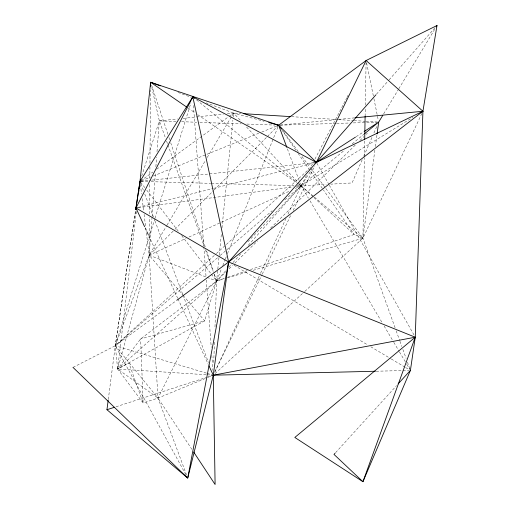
<?xml version="1.0" encoding="UTF-8"?>
<svg xmlns="http://www.w3.org/2000/svg" width="510" height="510" viewBox="0 0 510 510"><rect width="100%" height="100%" fill="white"/><g stroke="black" fill="none" stroke-linecap="round" stroke-linejoin="round"><path stroke-width="0.38" stroke-dasharray="2.55 1.91" d="M186.615 475.122L158.017 398.074L149.169 255.204L149.487 217.126M149.519 213.958L149.774 183.81M149.819 178.258L149.914 167.152M149.946 163.187L150.558 90.2M395.116 327.809L362.922 238.183L364.369 157.711M364.382 156.914L364.682 140.186M365.115 116.286L365.243 109.114M365.319 105.13L366.091 62.105M213.722 362.54L214.455 341.961M214.984 326.929L216.61 281.029L217.732 269.937M205.281 378.509L158.017 398.074L143.125 402.976L117.644 369.017L149.169 255.204L152.044 217.279M152.101 216.489L155.397 173.037M155.875 166.713L156.589 157.233M157.01 151.706L159.343 120.889L151.674 86.904M217.808 269.14L219.172 255.676M219.255 254.879L221.34 234.281M221.977 227.944L232.885 120.188M233.21 117.019L233.612 113.061L206.193 102.886M136.431 211.344L117.644 369.017L158.017 398.074L191.83 449.265M108.292 399.451L115.279 345.742L135.717 209.572M304.821 291.376L362.922 238.183L374.933 149.749M375.366 146.593L376.973 134.748M206.161 374.742L117.644 369.017L115.279 345.742L135.622 210.483M221.015 269.949L216.61 281.029L204.676 320.847L117.644 369.017L140.645 338.927L216.61 281.029L225.707 272.104M73 367.391L115.279 345.742L154.759 219M154.995 218.242L190.931 102.892M141.691 176.097L159.343 120.889L177.518 118.977M185.812 474.6L115.279 345.742L149.169 255.204L166.623 225.822M222.781 265.519L225.133 259.615M225.426 258.876L226.306 256.657M227.479 253.706L278.626 125.224L267.979 135.915M362.202 159.77L352.053 182.943L330.888 184.142M363.783 156.149L372.032 137.324M373.932 132.976L377.419 125.007M214.952 371.586L260.208 274.004M260.546 273.284L286.021 218.35M288.035 214.015L301.104 185.825L306.95 174.56M253.183 270.313L362.922 238.183L421.904 113.405M214.665 372.332L261.891 274.877M262.236 274.163L291.057 214.684M293.142 210.388L314.67 165.96M225.586 270.912L216.61 281.029L158.017 398.074L115.279 345.742L215.838 254.056M311.336 166.113L313.522 161.887M314.989 159.075L346.762 97.824M347.125 97.123L348.222 95.013M167.031 225.139L205.192 160.899M207.219 157.482L231.578 116.478M231.986 115.795L233.612 113.061L240.745 113.507M383.616 113.947L398.399 89.454M398.807 88.772L435.355 28.222M248.293 245.329L301.104 185.825L312.158 168.893M376.437 94.235L388.55 80.491M389.079 79.891L435.419 27.291M228.754 267.342L232.452 263.179M232.981 262.58L240.898 253.655M335.606 452.65L396.519 385.662M247.828 241.81L301.104 185.825L344.824 149.921M183.6 295.927L149.169 255.204L174.388 229.882M174.949 229.322L213.62 190.498M214.181 189.93L267.418 136.476M229.117 268.757L232.528 265.417M234.804 263.185L257.556 240.879M270.631 228.053L355.374 144.974M359.92 140.511L363.904 136.61M366.18 134.379L367.315 133.263M215.035 373.588L304.234 291.911M216.431 253.521L309.347 168.81M224.126 278.485L216.61 281.029L117.644 369.017L128.915 363.05L143.125 402.976L140.645 338.927L204.676 320.847L184.116 296.539M206.442 373.142L115.279 345.742L219.657 255.918M220.256 255.395L226.293 250.206M226.893 249.683L272.149 210.745M284.816 199.844L301.104 185.825L412.768 117.472M352.212 143.858L363.911 134.251M115.279 345.742L176.103 300.798M140.639 180.922L152.821 172.029M156.666 169.218L228.48 116.803M229.124 116.337L233.612 113.061L264.129 121.303M356.158 136.68L363.451 131.962M145.854 228.505L149.169 255.204L186.067 238.355M188.961 237.035L220.798 222.5M221.518 222.169L290.254 190.778M295.322 188.47L301.104 185.825L326.19 184.41M208.188 377.304L213.276 375.201M141.474 180.789L150.322 177.206M153.274 176.014L258.717 133.288M261.668 132.09L276.414 126.117M227.887 277.21L247.439 270.593M250.448 269.573L354.22 234.46L362.922 238.183L325.775 188.4M115.999 406.782L205.734 377.649M206.493 377.4L212.523 375.443M206.971 277.338L216.61 281.029L224.228 278.798M227.275 277.905L248.612 271.651M138.267 207.411L213.072 188.502M213.843 188.305L313.318 163.155M138.312 207.678L293.244 186.883M296.387 186.456L301.104 185.825L313.835 196.605M140.792 181.305L151.075 180.196M151.865 180.113L314.032 162.633M183.045 118.39L223.342 114.144M227.288 113.724L233.612 113.061L241.166 121.208M280.213 125.065L335.714 119.697M338.882 119.391L354.737 117.855M280.213 125.173L335.803 123.445M336.6 123.42L350.102 122.999M353.277 122.904L377.1 122.164M376.227 371.223L408.816 370.426M147.932 181.605L140.001 181.388L144.846 187.693M151.107 181.694L210.63 183.332M211.427 183.358L293.964 185.627M297.139 185.716L301.104 185.825L313.363 197.045M176.046 121.495L159.343 120.889L165.501 138.102M181.611 121.699L196.72 122.247M199.901 122.362L241.249 123.866M246.821 124.064L274.648 125.077M291.484 116.669L337.467 119.538M338.257 119.589L353.322 120.532M354.112 120.577L365.211 121.272M366.008 121.323L378.688 122.113M206.952 374.793L212.485 375.15M207.2 373.371L212.517 374.971M178.041 92.438L191.377 97.391M149.169 255.204L206.231 277.058M234.071 265.27L367.353 344.715M370.77 346.755L390.59 358.568M391.272 358.976L404.94 367.13M405.622 367.531L409.039 369.572M187.922 107.935L195.12 112.882M197.733 114.686L301.104 185.825L308.397 198.129M196.516 99.852L296.801 182.287M299.262 184.308L301.104 185.825L300.007 182.867M314.44 197.115L362.922 238.183M313.95 197.58L354.22 234.46L323.442 189.975M246.566 127.028L298.407 182.911M298.949 183.498L301.104 185.825M146.784 190.217L178.302 231.208M181.694 235.62L210.789 273.462M211.274 274.093L216.61 281.029L213.594 271.957M283.388 131.605L298.63 152.025M301.965 156.493L325.297 187.763M281.794 129.801L297.636 152.694M298.089 153.351L322.989 189.325M310.016 200.863L382.073 322.537M384.094 325.954L393.408 341.675M393.809 342.363L399.075 351.243M399.477 351.932L406.362 363.553M406.763 364.236L410.41 370.387L407.458 362.17M316.799 163.066L328.912 184.492M329.301 185.181L414.088 335.134M148.62 235.384L177.614 298.082M177.945 298.803L208.278 364.389M140.843 183.619L143.367 190.3M144.77 194.01L153.472 217.03M154.881 220.747L182.676 294.257M182.956 295.003L208.507 362.578M287.398 148.869L299.733 182.127M396.187 330.799L399.674 340.508M399.942 341.254L401.823 346.488M402.894 349.471L406.113 358.434M166.572 141.091L167.637 144.088M167.905 144.834L204.3 246.604M205.371 249.6L213.129 271.301M214.2 274.291L216.61 281.029M151.629 85.291L167.937 134.417M168.944 137.439L169.696 139.702M170.697 142.73L205.32 247.018M206.569 250.799L213.346 271.205M366.594 62.851L373.76 97.939M373.919 98.723L378.21 119.773M140.39 184.531L141.557 193.953M142.143 198.664L143.705 211.229M144.094 214.372L145.752 227.721M193.462 105.544L203.777 245.922M203.834 246.719L206.053 276.853M206.282 280.028L211.236 347.438M211.822 355.374L212.925 370.438"/><path stroke-width="0.76" d="M150.597 86.235L150.629 82.269L278.626 125.224L316.404 162.378L422.924 111.257L437 25.5L366.123 60.511L278.626 125.224L277.038 125.16M364.701 139.389L365.115 116.286M176.74 300.326L228.607 262.012L316.404 162.378L366.123 60.511L422.924 111.257L415.255 337.212L410.41 370.387L362.942 481.708L294.825 437.452L415.255 337.212L228.607 262.012L135.953 207.997L140.001 181.388L150.629 82.269L160.261 85.839M138.777 191.639L138.962 190.058M139.153 188.483L140.48 179.877M355.502 137.107L316.404 162.378L192.825 96.817L228.607 262.012L213.276 375.201L187.718 478.08L106.953 409.721L108.184 400.242M377.081 133.958L378.688 122.113L382.793 115.311M135.717 209.572L135.953 207.997L192.825 96.817L194.667 98.334M135.743 209.699L140.001 181.388L192.825 96.817L192.353 98.341M436.178 26.858L437 25.5M375.915 94.834L316.404 162.378L314.09 162.964M335.07 453.237L333.999 454.416L362.942 481.708L415.255 337.212L213.276 375.201L208.947 365.829M398.119 383.902L410.41 370.387M364.529 133.741L378.688 122.113L364.114 131.535M355.534 117.778L422.924 111.257L228.607 262.012L187.718 478.08L73 367.391M420.89 112.5L422.924 111.257M106.953 409.721L114.495 407.273M137.496 207.608L135.953 207.997L144.617 226.733M375.436 371.242L213.276 375.201L215.105 484.5L193.59 451.924M243.914 113.704L290.687 116.624M268.706 122.54L278.626 125.224L286.849 147.39M150.629 82.269L186.615 107.03M280.054 127.137L281.482 129.049M145.286 228.18L145.949 229.621M146.95 231.782L148.282 234.664"/></g></svg>
